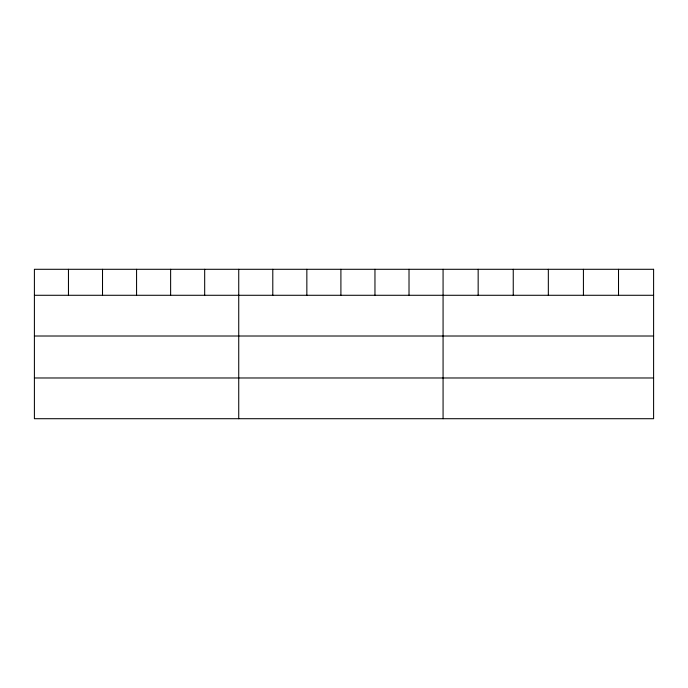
<?xml version="1.0" encoding="UTF-8"?>
<svg xmlns="http://www.w3.org/2000/svg" width="688" height="688" viewBox="0 0 688 688"><rect width="100%" height="100%" fill="white"/><g stroke="black" fill="none" stroke-linecap="round" stroke-linejoin="round"><path stroke-width="1.03" d="M34.4 295.281L653.6 295.281M34.4 336.011L653.6 336.011M34.4 377.979L653.6 377.979M618.512 269.292L618.512 295.281M583.424 269.292L583.424 295.281M548.336 269.292L548.336 295.281M513.248 269.292L513.248 295.281M478.16 269.292L478.16 295.281M443.072 269.292L443.072 418.708M409.016 269.292L409.016 295.281M374.96 269.292L374.96 295.281M340.904 269.292L340.904 295.281M306.848 269.292L306.848 295.281M272.792 269.292L272.792 295.281M238.736 269.292L238.736 418.708M204.68 269.292L204.68 295.281M170.624 269.292L170.624 295.281M136.568 269.292L136.568 295.281M102.512 269.292L102.512 295.281M68.456 269.292L68.456 295.281M653.6 269.292L34.4 269.292L34.4 418.708L653.6 418.708L653.6 269.292"/></g></svg>
